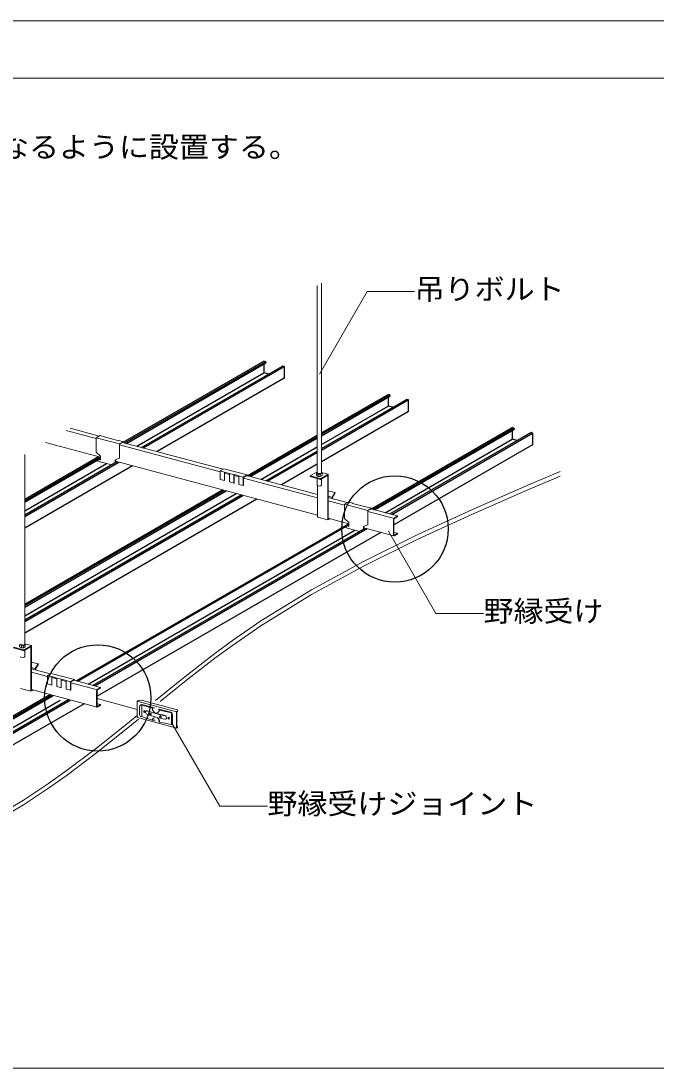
# Model space of a CAD drawing. Units: millimetres on the paper, with parts at other scales. Extents: x -195 to 195, y -1209 to 138.
# Drawn here: x -115.9 to -49.2, y 27.5 to 137.5 of the extents above; entities that cross this region are included whole.
import ezdxf
from ezdxf.enums import TextEntityAlignment as Align

# ---------------------------------------------------------------- set-up
doc = ezdxf.new("R2010")
doc.units = ezdxf.units.MM
doc.linetypes.add('CHAIN1', pattern=[8, 5, -1, 1, -1])
for name, color, linetype, lineweight in [('5-0_中心線', 4, 'CHAIN1', 9), ('5-1_吊り材', 7, 'Continuous', 18), ('5-2_野縁受け', 3, 'Continuous', 18), ('5-3_野縁', 2, 'Continuous', 25), ('5-6_文字', 7, 'Continuous', 18), ('5-A_クリップ', 7, 'Continuous', 18), ('5-B_補強金具・金具・その他', 3, 'Continuous', 18), ('5-C_ビス・アンカーボルト・強調図形', 2, 'Continuous', 25), ('5-D_パネル', 4, 'Continuous', 9), ('F-3_野縁', 3, 'Continuous', 18)]:
    doc.layers.add(name, color=color, linetype=linetype, lineweight=lineweight)
doc.styles.add('ＭＳ ゴシック', font='')
doc.styles.get('ＭＳ ゴシック').set_extended_font_data('MS Gothic')

msp = doc.modelspace()

# ---------------------------------------------------------------- linework, layer by layer
at = {"layer": '5-0_中心線'}
msp.add_line((-107.913, 66.313), (-103.698, 65.183), dxfattribs=at)
at = {"layer": '5-1_吊り材'}
for p, q in [((-84.794, 109.696), (-84.794, 90.02)), ((-84.344, 90.035), (-84.344, 109.956)), ((-115.521, 72.035), (-115.521, 91.956)), ((-85.521, 89.716), (-84.794, 90.136)), ((-85.521, 89.716), (-85.521, 89.636)), ((-85.521, 89.716), (-84.434, 89.425)), ((-85.521, 89.636), (-84.434, 89.345)), ((-84.879, 90.009), (-84.794, 90.071)), ((-84.797, 89.442), (-84.797, 88.733)), ((-84.69, 89.656), (-84.472, 89.656)), ((-84.472, 89.656), (-84.282, 89.761)), ((-84.434, 89.425), (-83.638, 89.885)), ((-84.434, 89.345), (-83.693, 89.773)), ((-84.434, 89.425), (-84.434, 89.345)), ((-83.638, 89.885), (-84.344, 90.074)), ((-84.344, 88.733), (-84.344, 89.398)), ((-84.282, 89.761), (-84.282, 90.009)), ((-83.693, 89.773), (-83.693, 85.076)), ((-83.638, 89.885), (-83.638, 85.188)), ((-84.78, 88.698), (-84.78, 85.367)), ((-83.282, 87.473), (-83.638, 87.568)), ((-83.23, 87.459), (-83.23, 87.332)), ((-83.174, 87.459), (-82.9, 87.934)), ((-83.174, 87.317), (-83.174, 87.459)), ((-82.942, 87.958), (-82.9, 87.934)), ((-84.78, 85.367), (-83.693, 85.076)), ((-83.461, 85.21), (-83.693, 85.076)), ((-83.555, 85.236), (-83.638, 85.188)), ((-116.698, 71.716), (-115.611, 71.425)), ((-116.698, 71.636), (-115.611, 71.345)), ((-115.867, 71.656), (-115.649, 71.656)), ((-115.649, 71.656), (-115.459, 71.761)), ((-115.611, 71.425), (-114.815, 71.885)), ((-115.611, 71.345), (-114.87, 71.773)), ((-114.815, 71.885), (-115.521, 72.074)), ((-115.459, 71.761), (-115.459, 72.009)), ((-114.87, 71.773), (-114.87, 67.076)), ((-114.815, 71.885), (-114.815, 67.188)), ((-115.611, 71.425), (-115.611, 71.345)), ((-115.521, 70.733), (-115.521, 71.398)), ((-114.459, 69.473), (-114.815, 69.568)), ((-114.407, 69.459), (-114.407, 69.332)), ((-114.351, 69.459), (-114.077, 69.934)), ((-114.351, 69.317), (-114.351, 69.459)), ((-114.119, 69.958), (-114.077, 69.934)), ((-115.957, 67.367), (-114.87, 67.076)), ((-114.638, 67.21), (-114.87, 67.076)), ((-114.732, 67.236), (-114.815, 67.188))]:
    msp.add_line(p, q, dxfattribs=at)
for points in [[(-84.879, 89.761), (-84.879, 90.009), (-84.69, 89.904)], [(-84.879, 89.761), (-84.69, 89.656), (-84.69, 89.904), (-84.472, 89.904)], [(-84.472, 89.656), (-84.472, 89.904), (-84.282, 90.009), (-84.344, 90.054)], [(-83.23, 87.459), (-82.942, 87.958), (-83.638, 88.144)], [(-116.056, 71.761), (-116.056, 72.009), (-115.867, 71.904)], [(-116.056, 71.761), (-115.867, 71.656), (-115.867, 71.904), (-115.649, 71.904)], [(-115.649, 71.656), (-115.649, 71.904), (-115.459, 72.009), (-115.521, 72.054)], [(-114.407, 69.459), (-114.119, 69.958), (-114.815, 70.144)]]:
    msp.add_lwpolyline(points, dxfattribs=at)
for centre, start_param in [((-84.57, 90.035), 0.1698764), ((-84.57, 88.734), 0.0090686), ((-115.747, 72.035), 0.1698764), ((-115.747, 70.734), 0.0090686)]:
    msp.add_ellipse(centre, major_axis=(-0.227, 0), ratio=0.41029, start_param=start_param, end_param=3.132524, dxfattribs=at)
at = {"layer": '5-2_野縁受け'}
for p, q in [((-107.7, 93.888), (-110.755, 94.707)), ((-111.171, 94.467), (-108.004, 93.618)), ((-107.569, 91.67), (-113.338, 93.216)), ((-105.549, 92.961), (-95.002, 90.134)), ((-94.689, 90.402), (-105.23, 93.227)), ((-84.78, 85.564), (-105.983, 91.245)), ((-94.524, 90.007), (-94.013, 89.87)), ((-93.535, 89.742), (-93.024, 89.605)), ((-92.547, 89.477), (-84.78, 87.396)), ((-84.78, 87.747), (-92.22, 89.74)), ((-81.649, 86.908), (-83.638, 87.441)), ((-83.638, 87.09), (-81.924, 86.63)), ((-79.469, 85.972), (-76.811, 85.26)), ((-76.376, 85.495), (-79.15, 86.238)), ((-81.489, 84.682), (-83.638, 85.258)), ((-76.792, 83.515), (-76.792, 85.095)), ((-76.736, 85.127), (-76.736, 83.547)), ((-76.681, 85.319), (-76.376, 85.495)), ((-76.738, 83.409), (-79.903, 84.257)), ((-76.376, 83.675), (-76.736, 83.772)), ((-76.681, 83.419), (-76.376, 83.595)), ((-112.826, 68.908), (-114.815, 69.441)), ((-114.815, 69.09), (-113.138, 68.64)), ((-112.661, 68.513), (-112.15, 68.375)), ((-111.672, 68.248), (-111.161, 68.111)), ((-107.553, 67.495), (-110.327, 68.238)), ((-107.914, 65.409), (-114.815, 67.258)), ((-110.684, 67.983), (-108.003, 67.264)), ((-107.913, 67.127), (-107.913, 65.547)), ((-107.858, 67.319), (-107.553, 67.495)), ((-107.969, 65.515), (-107.969, 67.095)), ((-107.553, 65.675), (-107.913, 65.772)), ((-107.858, 65.419), (-107.553, 65.595))]:
    msp.add_line(p, q, dxfattribs=at)
for points in [[(-76.376, 85.495), (-76.376, 85.415), (-76.681, 85.239)], [(-76.376, 83.595), (-76.376, 83.675), (-76.681, 83.499)], [(-107.553, 67.495), (-107.553, 67.415), (-107.858, 67.239)], [(-107.553, 65.595), (-107.553, 65.675), (-107.858, 65.499)]]:
    msp.add_lwpolyline(points, dxfattribs=at)
for centre, major_axis, start_param, end_param in [((-76.681, 85.159), (-0.06, -0.169), 3.7155639, 5.2863602), ((-76.681, 85.159), (-0.0301, -0.0846), 3.7155639, 5.2863602), ((-76.487, 83.691), (-0.0301, -0.0846), 0.5739712, 0.6161045), ((-76.681, 83.579), (-0.06, -0.169), 5.2863602, 6.8571565), ((-76.681, 83.579), (-0.0301, -0.0846), 5.2863602, 6.8571565), ((-107.858, 67.159), (-0.06, -0.169), 3.7155639, 5.2863602), ((-107.858, 67.159), (-0.0301, -0.0846), 3.7155639, 5.2863602), ((-107.858, 65.579), (-0.06, -0.169), 5.2863602, 6.8571565), ((-107.858, 65.579), (-0.0301, -0.0846), 5.2863602, 6.8571565), ((-107.664, 65.691), (-0.0301, -0.0846), 0.5739712, 0.6161045)]:
    msp.add_ellipse(centre, major_axis=major_axis, ratio=0.550454, start_param=start_param, end_param=end_param, dxfattribs=at)
at = {"layer": '5-3_野縁'}
for p, q in [((-105.166, 93.236), (-90.398, 101.763)), ((-105.01, 93.168), (-90.224, 101.704)), ((-104.832, 93.12), (-90.198, 101.569)), ((-103.242, 92.694), (-88.442, 101.238)), ((-90.394, 101.456), (-90.394, 100.571)), ((-90.372, 101.765), (-90.242, 101.73)), ((-90.198, 101.669), (-90.198, 101.569)), ((-88.286, 101.206), (-88.416, 101.241)), ((-103.756, 92.832), (-90.399, 100.544)), ((-103.054, 92.643), (-88.296, 101.164)), ((-89.88, 100.408), (-90.372, 100.54)), ((-88.242, 99.995), (-88.242, 101.145)), ((-88.26, 99.959), (-101.604, 92.255)), ((-84.344, 94.235), (-77.358, 98.269)), ((-84.344, 94.076), (-77.206, 98.197)), ((-84.344, 93.926), (-77.158, 98.075)), ((-77.354, 97.962), (-77.354, 97.077)), ((-77.332, 98.271), (-77.202, 98.236)), ((-77.158, 98.175), (-77.158, 98.075)), ((-84.344, 92.582), (-75.402, 97.744)), ((-84.344, 92.423), (-75.233, 97.683)), ((-84.344, 93.017), (-77.36, 97.049)), ((-76.84, 96.914), (-77.332, 97.046)), ((-75.246, 97.712), (-75.376, 97.747)), ((-75.202, 96.501), (-75.202, 97.651)), ((-75.22, 96.465), (-84.344, 91.198)), ((-83.619, 94.654), (-83.596, 94.667)), ((-79.086, 86.248), (-64.318, 94.774)), ((-78.93, 86.179), (-64.149, 94.713)), ((-64.292, 94.777), (-64.162, 94.742)), ((-64.118, 94.681), (-64.118, 94.581)), ((-92.158, 89.724), (-84.794, 93.975)), ((-91.97, 89.673), (-84.794, 93.816)), ((-91.792, 89.626), (-84.794, 93.666)), ((-78.752, 86.132), (-64.118, 94.581)), ((-77.676, 85.844), (-64.322, 93.554)), ((-77.162, 85.706), (-62.362, 94.25)), ((-76.974, 85.655), (-62.203, 94.183)), ((-64.314, 94.468), (-64.314, 93.583)), ((-63.8, 93.42), (-64.292, 93.552)), ((-62.206, 94.218), (-62.336, 94.253)), ((-62.162, 93.007), (-62.162, 94.157)), ((-90.716, 89.338), (-84.794, 92.757)), ((-62.18, 92.971), (-76.736, 84.567)), ((-115.521, 87.258), (-107.78, 91.727)), ((-115.521, 87.099), (-107.592, 91.676)), ((-115.521, 86.949), (-107.569, 91.54)), ((-90.202, 89.2), (-84.794, 92.322)), ((-90.014, 89.149), (-84.794, 92.163)), ((-115.521, 85.605), (-105.824, 91.203)), ((-115.521, 85.446), (-105.636, 91.152)), ((-115.521, 86.039), (-106.929, 91)), ((-104.187, 90.764), (-115.521, 84.22)), ((-84.794, 90.938), (-88.564, 88.761)), ((-115.521, 76.235), (-94.74, 88.233)), ((-115.521, 76.076), (-94.552, 88.182)), ((-115.521, 75.926), (-94.375, 88.135)), ((-115.521, 75.017), (-93.299, 87.846)), ((-115.521, 74.582), (-92.784, 87.709)), ((-115.521, 74.423), (-92.596, 87.658)), ((-91.147, 87.27), (-115.521, 73.198)), ((-110.107, 68.179), (-81.512, 84.688)), ((-109.929, 68.132), (-81.489, 84.552)), ((-108.853, 67.844), (-80.849, 84.012)), ((-108.339, 67.706), (-79.744, 84.215)), ((-108.151, 67.655), (-79.556, 84.164)), ((-78.107, 83.776), (-107.913, 66.567)), ((-141.472, 50.23), (-112.877, 66.739)), ((-141.283, 50.179), (-112.689, 66.688)), ((-141.106, 50.132), (-112.512, 66.641)), ((-140.03, 49.844), (-111.79, 66.148)), ((-139.516, 49.706), (-110.921, 66.215)), ((-139.327, 49.655), (-110.733, 66.164)), ((-109.284, 65.776), (-139.09, 48.567))]:
    msp.add_line(p, q, dxfattribs=at)
for centre, major_axis, start_param, end_param in [((-90.372, 101.715), (-0.0243, 0.048), 5.6914085, 6.3251409), ((-90.242, 101.68), (-0.0243, 0.048), 4.1206122, 5.6914085), ((-88.416, 101.191), (-0.0243, 0.048), 5.6914085, 6.3251409), ((-88.286, 101.156), (-0.0243, 0.048), 4.1206122, 5.6914085), ((-90.372, 100.565), (0.0121, -0.024), 4.1206122, 5.6914085), ((-88.286, 100.006), (-0.0243, 0.048), 3.1835482, 4.1206122), ((-77.332, 98.221), (-0.0243, 0.048), 5.6914085, 6.3251409), ((-77.202, 98.186), (-0.0243, 0.048), 4.1206122, 5.6914085), ((-77.332, 97.071), (0.0121, -0.024), 4.1206122, 5.6914085), ((-75.376, 97.697), (-0.0243, 0.048), 5.6914085, 6.3251409), ((-75.246, 97.662), (-0.0243, 0.048), 4.1206122, 5.6914085), ((-75.246, 96.512), (-0.0243, 0.048), 3.1835482, 4.1206122), ((-64.292, 94.727), (-0.0243, 0.048), 5.6914085, 6.3251409), ((-64.162, 94.692), (-0.0243, 0.048), 4.1206122, 5.6914085), ((-64.292, 93.577), (0.0121, -0.024), 4.1206122, 5.6914085), ((-62.336, 94.203), (-0.0243, 0.048), 5.6914085, 6.3251409), ((-62.206, 94.168), (-0.0243, 0.048), 4.1206122, 5.6914085), ((-62.206, 93.018), (-0.0243, 0.048), 3.1835482, 4.1206122)]:
    msp.add_ellipse(centre, major_axis=major_axis, ratio=0.751651, start_param=start_param, end_param=end_param, dxfattribs=at)
at = {"layer": '5-6_文字'}
for p, q in [((-84.566, 100.409), (-79.566, 109.069)), ((-79.566, 109.069), (-74.566, 109.069)), ((-77.326, 83.902), (-72.326, 75.242)), ((-72.326, 75.242), (-67.326, 75.242)), ((-100.021, 63.671), (-95.021, 55.011)), ((-95.021, 55.011), (-90.021, 55.011))]:
    msp.add_line(p, q, dxfattribs=at)
at = {"layer": '5-A_クリップ'}
for p, q in [((-108.004, 93.713), (-107.6, 93.946)), ((-108.004, 93.713), (-108.004, 92.213)), ((-108.004, 93.713), (-105.57, 93.061)), ((-107.144, 93.823), (-107.6, 93.946)), ((-107.165, 93.811), (-105.644, 93.404)), ((-105.644, 93.404), (-105.623, 93.416)), ((-105.57, 93.061), (-105.57, 91.561)), ((-105.549, 93.043), (-105.187, 93.251)), ((-105.549, 93.043), (-105.549, 91.573)), ((-105.187, 93.251), (-105.187, 93.215)), ((-105.166, 93.293), (-105.166, 93.21)), ((-108.004, 92.213), (-107.569, 91.796)), ((-107.825, 91.24), (-107.825, 91.392)), ((-107.667, 91.483), (-107.617, 91.409)), ((-107.646, 91.495), (-107.597, 91.421)), ((-107.569, 91.396), (-107.569, 91.796)), ((-106.004, 91.377), (-105.57, 91.561)), ((-106.004, 91.099), (-106.004, 91.377)), ((-105.983, 91.386), (-105.983, 91.111)), ((-105.57, 91.561), (-105.549, 91.573)), ((-106.414, 90.862), (-107.825, 91.24)), ((-95.002, 90.222), (-94.598, 90.455)), ((-95.002, 90.222), (-95.002, 89.34)), ((-94.545, 90.1), (-95.002, 90.222)), ((-92.164, 89.802), (-94.598, 90.455)), ((-95.002, 89.34), (-94.545, 89.218)), ((-94.545, 90.1), (-94.524, 90.112)), ((-94.545, 90.1), (-94.545, 89.218)), ((-94.545, 89.218), (-94.524, 89.23)), ((-94.524, 90.112), (-94.524, 89.23)), ((-94.524, 90.112), (-93.992, 89.969)), ((-94.013, 89.957), (-93.992, 89.969)), ((-94.013, 89.957), (-94.013, 89.076)), ((-94.013, 89.957), (-93.556, 89.835)), ((-93.556, 89.835), (-93.535, 89.847)), ((-93.556, 89.835), (-93.556, 88.953)), ((-93.535, 89.847), (-93.535, 88.965)), ((-93.003, 89.704), (-93.535, 89.847)), ((-93.024, 89.692), (-93.003, 89.704)), ((-93.024, 89.692), (-93.024, 88.811)), ((-93.024, 89.692), (-92.567, 89.57)), ((-92.567, 89.57), (-92.164, 89.802)), ((-92.567, 89.57), (-92.567, 88.688)), ((-92.547, 89.552), (-92.185, 89.76)), ((-92.547, 89.552), (-92.547, 88.7)), ((-92.185, 89.76), (-92.185, 89.731)), ((-92.164, 89.802), (-92.164, 89.726)), ((-94.013, 89.076), (-93.556, 88.953)), ((-93.556, 88.953), (-93.535, 88.965)), ((-93.024, 88.811), (-92.567, 88.688)), ((-92.567, 88.688), (-92.547, 88.7)), ((-81.924, 86.725), (-81.52, 86.958)), ((-81.064, 86.835), (-81.52, 86.958)), ((-81.924, 86.725), (-81.924, 85.225)), ((-81.924, 86.725), (-79.49, 86.073)), ((-81.085, 86.823), (-79.564, 86.416)), ((-79.564, 86.416), (-79.543, 86.428)), ((-79.49, 86.073), (-79.49, 84.573)), ((-79.469, 86.055), (-79.107, 86.263)), ((-79.469, 86.055), (-79.469, 84.585)), ((-79.107, 86.263), (-79.107, 86.227)), ((-79.086, 86.305), (-79.086, 86.221)), ((-81.924, 85.225), (-81.489, 84.808)), ((-81.489, 84.408), (-81.489, 84.808)), ((-81.745, 84.252), (-81.745, 84.404)), ((-80.334, 83.874), (-81.745, 84.252)), ((-81.587, 84.495), (-81.537, 84.421)), ((-81.566, 84.507), (-81.517, 84.433)), ((-79.924, 84.389), (-79.49, 84.573)), ((-79.924, 84.111), (-79.924, 84.389)), ((-79.903, 84.398), (-79.903, 84.123)), ((-79.49, 84.573), (-79.469, 84.585)), ((-113.138, 68.728), (-112.735, 68.961)), ((-113.138, 68.728), (-113.138, 67.846)), ((-112.682, 68.606), (-113.138, 68.728)), ((-110.301, 68.308), (-112.735, 68.961)), ((-112.682, 68.606), (-112.661, 68.618)), ((-112.682, 68.606), (-112.682, 67.724)), ((-112.661, 68.618), (-112.661, 67.736)), ((-112.661, 68.618), (-112.129, 68.475)), ((-112.15, 68.463), (-112.129, 68.475)), ((-112.15, 68.463), (-112.15, 67.581)), ((-112.15, 68.463), (-111.693, 68.341)), ((-111.693, 68.341), (-111.672, 68.353)), ((-111.693, 68.341), (-111.693, 67.459)), ((-111.672, 68.353), (-111.672, 67.471)), ((-111.14, 68.21), (-111.672, 68.353)), ((-111.161, 68.198), (-111.14, 68.21)), ((-110.704, 68.076), (-110.301, 68.308)), ((-110.684, 68.058), (-110.322, 68.266)), ((-110.322, 68.266), (-110.322, 68.237)), ((-110.301, 68.308), (-110.301, 68.232)), ((-113.138, 67.846), (-112.682, 67.724)), ((-112.682, 67.724), (-112.661, 67.736)), ((-112.15, 67.581), (-111.693, 67.459)), ((-111.693, 67.459), (-111.672, 67.471)), ((-111.161, 68.198), (-111.161, 67.316)), ((-111.161, 68.198), (-110.704, 68.076)), ((-111.161, 67.316), (-110.704, 67.194)), ((-110.704, 68.076), (-110.704, 67.194)), ((-110.704, 67.194), (-110.684, 67.206)), ((-110.684, 68.058), (-110.684, 67.206))]:
    msp.add_line(p, q, dxfattribs=at)
for points in [[(-107.165, 93.811), (-107.144, 93.823), (-107.144, 93.806)], [(-105.57, 93.061), (-105.166, 93.293), (-105.623, 93.416)], [(-107.569, 91.396), (-107.617, 91.409), (-107.597, 91.421), (-107.569, 91.414)], [(-81.085, 86.823), (-81.064, 86.835), (-81.064, 86.818)], [(-79.49, 86.073), (-79.086, 86.305), (-79.543, 86.428)], [(-81.489, 84.408), (-81.537, 84.421), (-81.517, 84.433), (-81.489, 84.426)]]:
    msp.add_lwpolyline(points, dxfattribs=at)
at = {"layer": '5-B_補強金具・金具・その他'}
for p, q in [((-99.569, 64.936), (-103.689, 66.04)), ((-103.668, 66.06), (-103.587, 66.107)), ((-103.587, 66.107), (-103.297, 66.144)), ((-103.297, 66.144), (-99.476, 65.12)), ((-103.456, 65.459), (-103.456, 64.609)), ((-103.335, 65.632), (-103.301, 65.651)), ((-103.232, 64.414), (-103.232, 65.664)), ((-101.928, 65.344), (-103.093, 65.656)), ((-102.086, 65.329), (-101.928, 65.344)), ((-101.952, 65.341), (-101.952, 65.341)), ((-101.457, 65.218), (-101.349, 65.103)), ((-101.433, 65.211), (-100.173, 64.873)), ((-99.569, 64.902), (-99.569, 63.246)), ((-99.539, 64.954), (-99.457, 65.001)), ((-99.535, 64.9), (-99.535, 63.266)), ((-99.53, 64.909), (-99.457, 64.951)), ((-99.476, 65.12), (-99.457, 65.001)), ((-99.457, 65.001), (-99.457, 64.951)), ((-103.673, 64.317), (-99.543, 63.21)), ((-101.809, 64.062), (-102.12, 64.059)), ((-101.457, 63.968), (-101.349, 63.853)), ((-100.09, 63.573), (-100.09, 64.823)), ((-100.021, 64.538), (-100.021, 63.688)), ((-99.998, 63.708), (-99.998, 64.558)), ((-100.069, 63.587), (-100.045, 63.606)), ((-99.476, 63.42), (-99.535, 63.436)), ((-99.528, 63.26), (-99.457, 63.301)), ((-99.528, 63.21), (-99.457, 63.251)), ((-99.476, 63.42), (-99.457, 63.301)), ((-99.457, 63.301), (-99.457, 63.251))]:
    msp.add_line(p, q, dxfattribs=at)
for points in [[(-103.698, 66.008), (-103.698, 65.781), (-103.698, 64.353)], [(-102.086, 65.329), (-102.094, 65.302), (-101.872, 65.329)]]:
    msp.add_lwpolyline(points, dxfattribs=at)
for centre, radius, start, end in [((-103.638, 66.008), 0.06, 120, 180), ((-103.21, 65.416), 0.25, 95.09596, 170.07252), ((-103.176, 65.435), 0.25, 95.09596, 120), ((-97.697, 81.082), 16.381, 250.24972, 254.42797), ((-97.908, 80.334), 15.576, 250.14426, 254.43793), ((-102.678, 64.901), 0.14, 80.80785, 183.5007), ((-96.836, 83.159), 19.069, 252.09178, 257.90822), ((-96.792, 83.185), 19.069, 252.09178, 257.90822), ((-101.593, 65.281), 0.512, 182.21671, 240.05236), ((-101.839, 65.302), 0.528, 291.80876, 335.99626), ((-101.17, 65.411), 0.331, 217.16893, 238.43682), ((-101.319, 65.109), 0.031, 140.49114, 192.04147), ((-84.451, 138.193), 75.018, 256.98255, 257.9675), ((-93.963, 95.324), 31.083, 256.26631, 258.67371), ((-99.509, 64.902), 0.06, 120, 180), ((-99.525, 64.9), 0.01, 120, 180), ((-103.664, 64.35), 0.0344, 175.30443, 255), ((-103.239, 64.633), 0.219, 186.39729, 271.73439), ((-97.697, 79.832), 16.381, 250.24972, 254.33247), ((-102.528, 64.899), 0.289, 181.22297, 243.82263), ((-96.792, 82.785), 19.069, 252.09178, 257.90822), ((-101.759, 63.932), 0.397, 95.91166, 153.49332), ((-101.902, 63.851), 0.545, 3.80789, 51.76859), ((-84.451, 136.943), 75.018, 256.98255, 257.9379), ((-100.903, 64.256), 0.305, 8.01288, 67.64625), ((-100.77, 64.306), 0.169, 264.14126, 357.40914), ((-100.646, 64.538), 0.624, 0.01436, 27.15715), ((-100.622, 64.558), 0.624, 0.01436, 27.47811), ((-100.151, 63.688), 0.13, 297.97093, 0.3221), ((-100.127, 63.707), 0.13, 309.06531, 0.3221), ((-99.534, 63.244), 0.0344, 175.30443, 280.52928), ((-99.529, 63.266), 0.006, 178.34459, 277.48913)]:
    msp.add_arc(centre, radius, start, end, dxfattribs=at)
for centre in [(-102.928, 64.945), (-102.308, 64.691), (-101.264, 64.412), (-100.395, 64.266)]:
    msp.add_ellipse(centre, major_axis=(0, 0.1), ratio=0.87, dxfattribs=at)
for centre in [(-102.894, 64.964), (-102.274, 64.711), (-101.231, 64.431), (-100.361, 64.285)]:
    msp.add_ellipse(centre, major_axis=(0, 0.1), ratio=0.87, start_param=0.6844475, end_param=3.3881086, dxfattribs=at)
at = {"layer": '5-C_ビス・アンカーボルト・強調図形'}
for centre in [(-76.632, 84.13), (-107.842, 66.38)]:
    msp.add_circle(centre, 5.582, dxfattribs=at)
at = {"layer": '5-D_パネル'}
for p, q in [((-62.662, 88.729), (-59.28, 90.182)), ((-62.662, 88.229), (-59.28, 89.682)), ((-68.472, 86.19), (-62.662, 88.729)), ((-68.472, 85.69), (-62.662, 88.229)), ((-74.221, 83.554), (-68.472, 86.19)), ((-74.221, 83.054), (-68.472, 85.69)), ((-79.87, 80.762), (-74.221, 83.554)), ((-79.87, 80.262), (-74.221, 83.054)), ((-85.38, 77.752), (-79.87, 80.762)), ((-85.38, 77.252), (-79.87, 80.262)), ((-90.713, 74.464), (-85.38, 77.752)), ((-90.713, 73.964), (-85.38, 77.252)), ((-93.709, 72.405), (-90.713, 74.464)), ((-93.709, 71.905), (-90.713, 73.964)), ((-95.562, 71.044), (-93.709, 72.405)), ((-95.562, 70.544), (-93.709, 71.905)), ((-98.699, 68.608), (-95.562, 71.044)), ((-98.699, 68.108), (-95.562, 70.544)), ((-101.793, 66.105), (-98.699, 68.608)), ((-101.295, 66.008), (-98.699, 68.108))]:
    msp.add_line(p, q, dxfattribs=at)
for points in [[(-143.201, 42.496), (-140.239, 43.707), (-135.151, 45.825), (-130.115, 48.026), (-125.165, 50.362), (-120.332, 52.887), (-115.651, 55.652), (-113.019, 57.387), (-111.146, 58.713), (-107.984, 61.106), (-104.877, 63.587), (-103.698, 64.55)], [(-143.201, 41.996), (-140.239, 43.207), (-135.151, 45.325), (-130.115, 47.526), (-125.165, 49.862), (-120.332, 52.387), (-115.651, 55.152), (-113.019, 56.887), (-111.146, 58.213), (-107.984, 60.606), (-104.877, 63.087), (-103.554, 64.167)]]:
    msp.add_lwpolyline(points, dxfattribs=at)
at = {"layer": 'F-3_野縁'}
msp.add_line((-195, 137.5), (195, 137.5), dxfattribs=at)
for points in [[(-191, 131.5), (-191, 27.5), (191, 27.5)], [(-191, 131.5), (191, 131.5), (191, 27.5)]]:
    msp.add_lwpolyline(points, dxfattribs=at)

# ---------------------------------------------------------------- texts
at = {"layer": '5-6_文字', "style": 'ＭＳ ゴシック', "width": 1.05}
for s, p in [('野縁受け（チャンネル）は、開口部が同一方向になるように設置する。', (-187.5, 122.5)), ('吊りボルト', (-74.566, 107.569)), ('野縁受け', (-67.326, 73.742)), ('野縁受けジョイント', (-90.021, 53.511))]:
    msp.add_text(s, height=2.199, dxfattribs=at).set_placement(p, align=Align.BOTTOM_LEFT)

doc.saveas('drawing.dxf')
